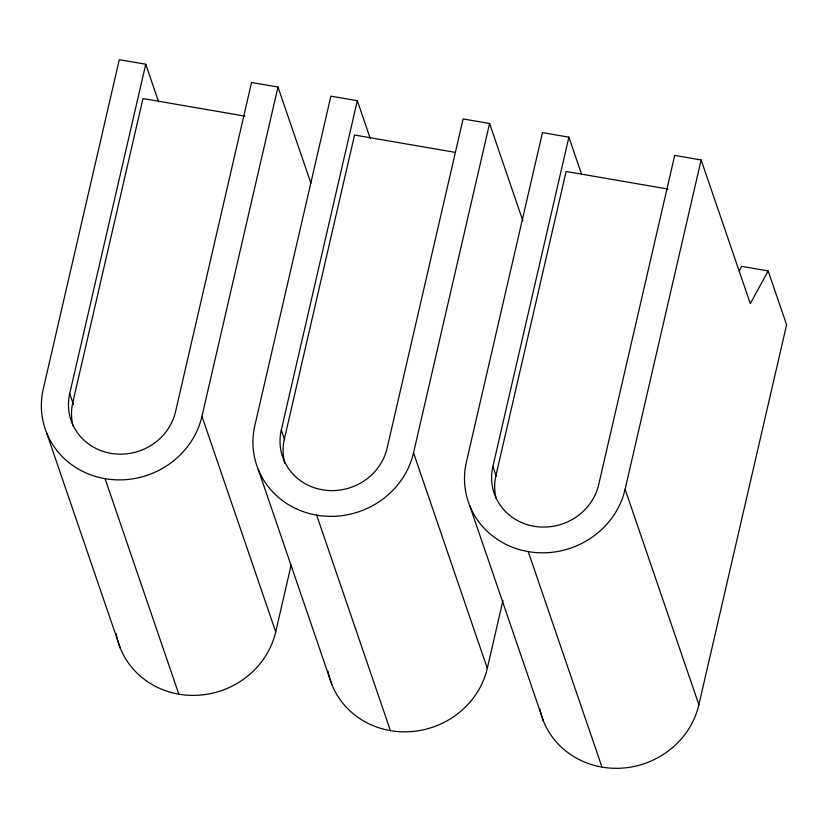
<?xml version="1.0" encoding="UTF-8"?>
<svg xmlns="http://www.w3.org/2000/svg" width="828" height="828" viewBox="0 0 828 828"><rect width="100%" height="100%" fill="white"/><g stroke="black" fill="none" stroke-linecap="round" stroke-linejoin="round"><path stroke-width="1.24" d="M73.464 404.519L69.718 393.559L145.749 64.242L119.294 59.678L43.263 389.005A81.775 76.662 -18.9 0 0 105.063 478.667L178.827 694.164M116.148 633.43A81.775 76.662 -18.9 0 0 194.011 695.385A81.775 76.662 -18.9 0 0 275.714 631.847L201.949 416.349L277.98 87.033L251.536 82.479L175.505 411.795A54.524 51.108 -18.9 0 1 110.911 453.34A54.524 51.108 -18.9 0 1 69.718 393.559M284.625 439.761L281.292 430.022L357.323 100.705L330.879 96.151L254.848 425.468A81.775 76.662 -18.9 0 0 316.648 515.14L390.412 730.627M275.714 631.847L291.114 565.162M327.95 671.156A81.775 76.662 -18.9 0 0 406.258 731.838A81.775 76.662 -18.9 0 0 487.299 668.31L413.534 452.812L489.565 123.496L463.111 118.942L387.08 448.258A54.524 51.108 -18.9 0 1 322.496 489.803A54.524 51.108 -18.9 0 1 281.292 430.022M496.21 476.235L492.877 466.495L568.898 137.179L542.454 132.615L466.423 461.931A81.775 76.662 -18.9 0 0 528.223 551.603L601.987 767.101M487.299 668.31L502.979 600.362M539.773 708.882A81.775 76.662 -18.9 0 0 618.516 768.291A81.775 76.662 -18.9 0 0 698.873 704.773L625.109 489.286L701.14 159.97L674.696 155.405L598.665 484.722A54.524 51.108 -18.9 0 1 534.07 526.277A54.524 51.108 -18.9 0 1 492.877 466.495M698.873 704.773L786.6 324.793L768.156 270.922L741.712 266.368L739.249 270.87M768.156 270.922L750.313 303.628L701.14 159.97M244.933 116.127L142.965 98.553L72.792 402.532A54.524 51.108 -18.9 0 0 72.999 425.592M455.245 152.373L354.55 135.016L284.366 439.006A54.524 51.108 -18.9 0 0 284.904 463.287M668.092 189.063L566.124 171.489L495.951 475.469A54.524 51.108 -18.9 0 0 496.148 498.518M568.898 137.179L581.401 173.694M489.565 123.496L522.903 220.9M357.323 100.705L370.24 138.452M469.755 505.753L543.52 721.24M277.98 87.033L310.904 183.216M145.749 64.242L158.666 101.979M258.181 469.279L331.945 684.777M46.596 432.816L120.36 648.314M201.949 416.349A81.775 76.662 -18.9 0 1 105.063 478.667M413.534 452.812A81.775 76.662 -18.9 0 1 316.648 515.14M625.109 489.286A81.775 76.662 -18.9 0 1 528.223 551.603"/></g></svg>
